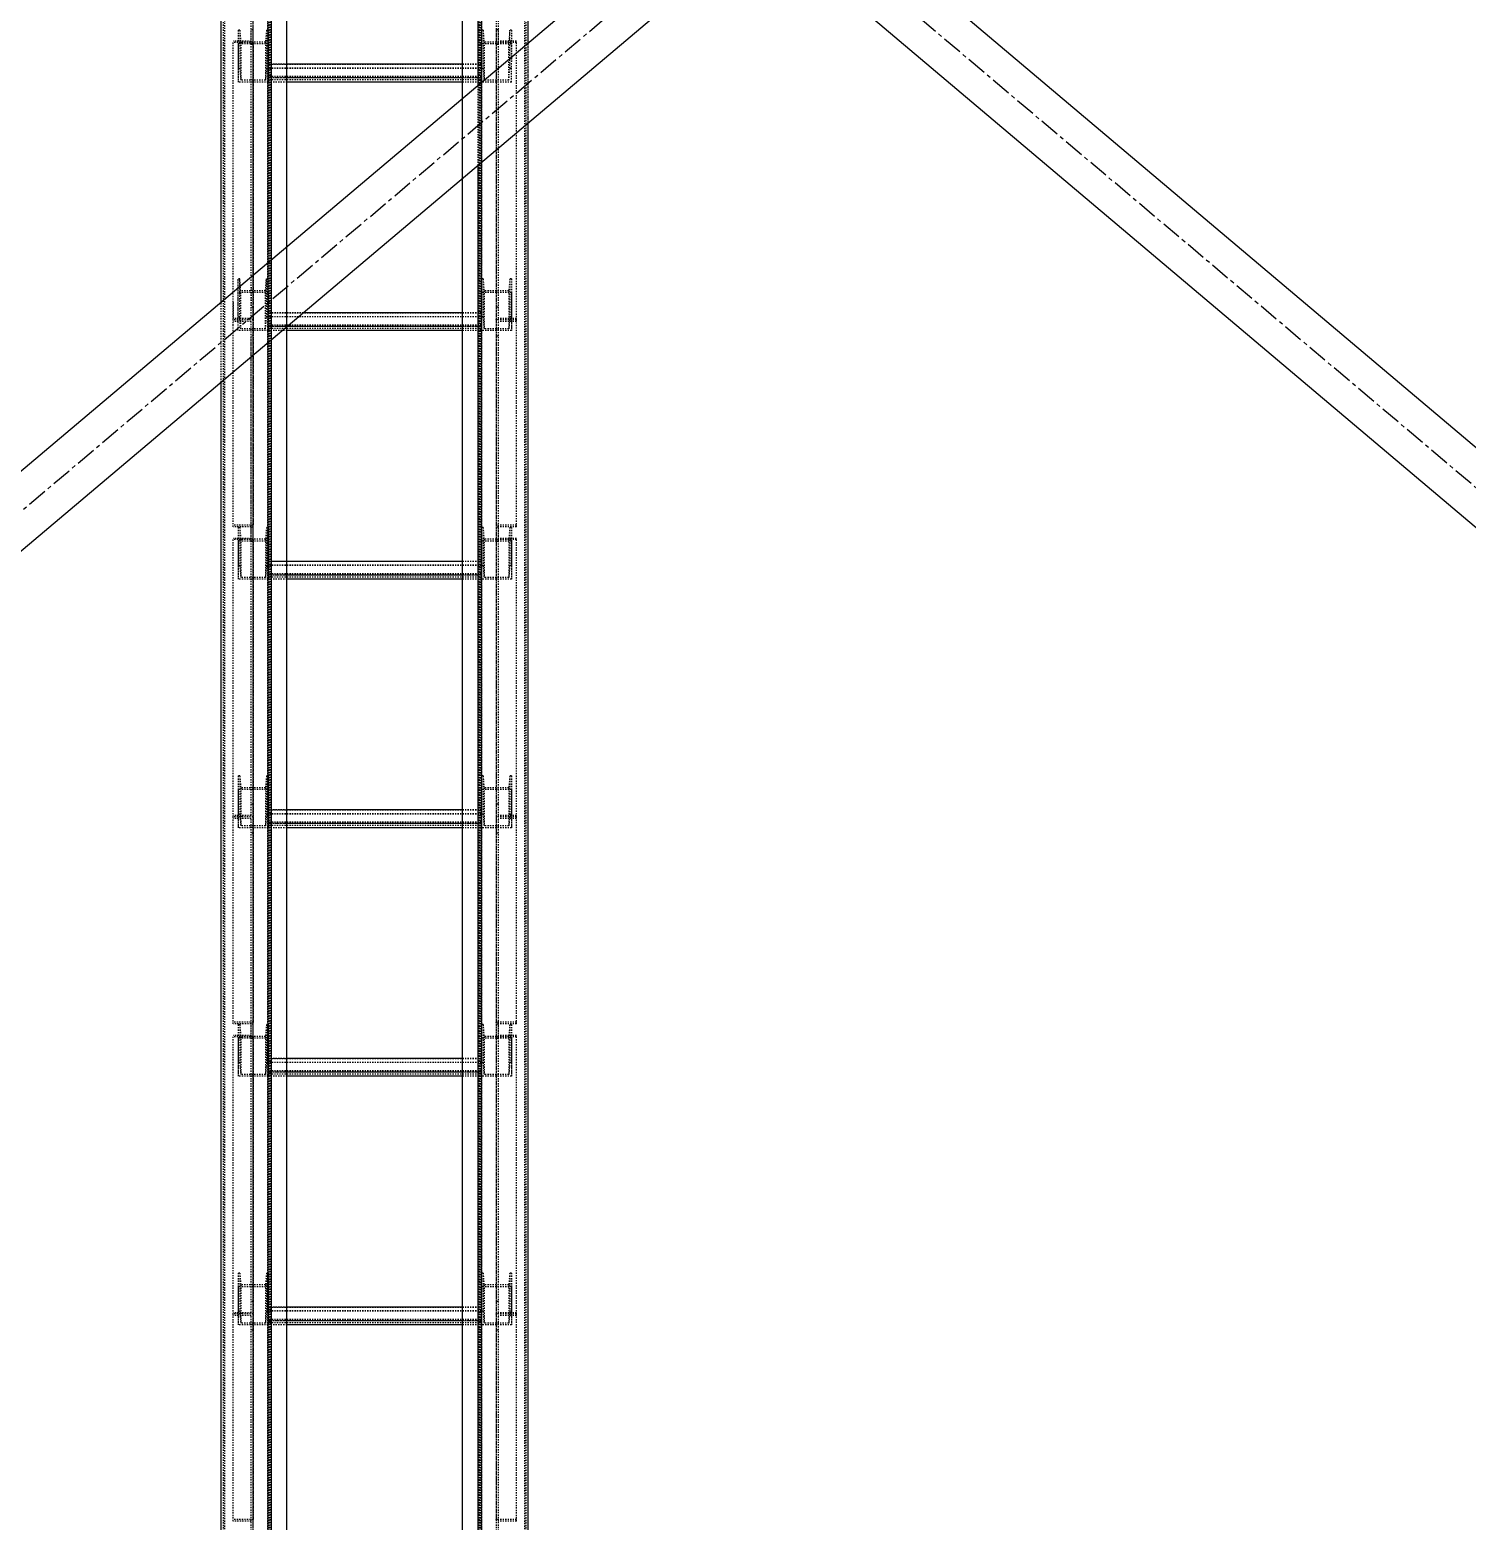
# Model space of a CAD drawing. Header units: millimetres. Extents: x 5143 to 30813, y 232 to 21408.
# Drawn here: x 8940 to 9513, y 15908 to 16503 of the extents above; entities that cross this region are included whole.
import ezdxf

# ---------------------------------------------------------------- set-up
doc = ezdxf.new("R2010")
doc.units = ezdxf.units.MM
doc.header["$LTSCALE"] = 0.25
for name, pattern in [('CENTER', [50.8, 31.75, -6.35, 6.35, -6.35]), ('XKITLINE00', [0]), ('XKITLINE02', [4, 2, -2]), ('XKITLINE03', [6, 3, -1, 1, -1])]:
    doc.linetypes.add(name, pattern=pattern)

msp = doc.modelspace()

# ---------------------------------------------------------------- linework, layer by layer
at = {"color": 1, "linetype": 'XKITLINE03'}
for p, q in [((9028.63, 15747.93), (9028.63, 17391.46)), ((9034.61, 15740.27), (9034.61, 17380.27)), ((9119.61, 17380.27), (9119.61, 15740.27)), ((9028.63, 16497.62), (9028.63, 16387.14)), ((9034.63, 16497.05), (9034.63, 16481.86)), ((9119.61, 16481.86), (9119.61, 16497.05)), ((9125.61, 16387.14), (9125.61, 16497.62)), ((9119.61, 16483.49), (9034.63, 16483.49)), ((9034.63, 16397.98), (9034.63, 16382.78)), ((9119.61, 16382.78), (9119.61, 16397.98)), ((9028.63, 16387.14), (9028.63, 16305.23)), ((9119.61, 16384.41), (9034.63, 16384.41)), ((9125.61, 16305.23), (9125.61, 16387.14)), ((9028.63, 16299.47), (9028.63, 16188.98)), ((9034.63, 16298.9), (9034.63, 16283.71)), ((9119.61, 16283.71), (9119.61, 16298.9)), ((9125.61, 16188.98), (9125.61, 16299.47)), ((9119.61, 16285.34), (9034.63, 16285.34)), ((9034.63, 16199.82), (9034.63, 16184.63)), ((9119.61, 16184.63), (9119.61, 16199.82)), ((9028.63, 16188.98), (9028.63, 16107.08)), ((9125.61, 16107.08), (9125.61, 16188.98)), ((9119.61, 16186.26), (9034.63, 16186.26)), ((9028.63, 16101.32), (9028.63, 15990.83)), ((9034.63, 16100.75), (9034.63, 16085.56)), ((9119.61, 16085.56), (9119.61, 16100.75)), ((9125.61, 15990.83), (9125.61, 16101.32)), ((9119.61, 16087.18), (9034.63, 16087.18)), ((9034.63, 16001.67), (9034.63, 15986.48)), ((9119.61, 15986.48), (9119.61, 16001.67)), ((9028.63, 15990.83), (9028.63, 15908.93)), ((9119.61, 15988.11), (9034.63, 15988.11)), ((9125.61, 15908.93), (9125.61, 15990.83))]:
    msp.add_line(p, q, dxfattribs=at)
at = {"color": 3, "linetype": 'XKITLINE02'}
for p, q in [((9034.61, 15740.27), (9034.61, 17382.99)), ((9035.46, 15740.46), (9035.46, 17382.8)), ((9042.11, 15800.21), (9042.11, 17382.99)), ((9112.11, 15744.43), (9112.11, 17382.99)), ((9118.76, 15740.46), (9118.76, 17382.8)), ((9119.61, 15740.27), (9119.61, 17382.99)), ((9016.78, 15751.29), (9016.78, 17377.53)), ((9017.31, 15752.02), (9017.31, 17377.98)), ((9034.55, 15752.02), (9034.54, 17377.98)), ((9035.08, 15751.29), (9035.08, 17377.53)), ((9119.16, 15751.29), (9119.16, 17377.53)), ((9119.69, 15752.02), (9119.69, 17377.98)), ((9136.93, 15752.02), (9136.92, 17377.98)), ((9137.46, 15751.29), (9137.46, 17377.53)), ((9042.11, 15742.87), (9042.11, 17366.5)), ((9035.93, 15801.69), (9035.93, 17362.64)), ((9138.31, 15760.78), (9138.31, 17344.02)), ((9112.11, 15742.87), (9112.11, 17337.68)), ((9118.76, 17328.83), (9118.76, 15740.46)), ((9119.61, 17329.04), (9119.61, 15740.27)), ((9027.83, 16496.87), (9027.83, 16584.64)), ((9028.63, 16496.87), (9028.63, 16585.29)), ((9125.61, 16496.87), (9125.61, 16585.29)), ((9126.41, 16496.87), (9126.41, 16584.64)), ((9023.31, 16502.5), (9022.63, 16502.5)), ((9022.63, 16502.5), (9022.63, 16497.05)), ((9022.63, 16502.5), (9022.63, 16487.31)), ((9023.31, 16502.5), (9023.69, 16497.75)), ((9023.31, 16502.5), (9023.31, 16487.31)), ((9028.63, 16502.63), (9027.83, 16502.63)), ((9027.83, 16387.64), (9027.83, 16502.63)), ((9028.63, 16400.79), (9028.63, 16502.63)), ((9033.95, 16502.5), (9033.57, 16497.75)), ((9034.63, 16502.5), (9033.95, 16502.5)), ((9033.95, 16502.5), (9033.95, 16487.31)), ((9034.63, 16502.5), (9034.63, 16497.05)), ((9034.63, 16502.5), (9034.63, 16487.31)), ((9119.61, 16502.5), (9119.61, 16487.31)), ((9119.61, 16502.5), (9119.61, 16497.05)), ((9120.29, 16502.5), (9119.61, 16502.5)), ((9120.29, 16502.5), (9120.29, 16487.31)), ((9120.29, 16502.5), (9120.67, 16497.75)), ((9125.61, 16387.14), (9125.61, 16502.63)), ((9126.41, 16502.63), (9125.61, 16502.63)), ((9126.41, 16387.64), (9126.41, 16502.63)), ((9130.93, 16502.5), (9130.55, 16497.75)), ((9130.93, 16487.31), (9130.93, 16502.5)), ((9131.61, 16502.5), (9130.93, 16502.5)), ((9131.61, 16502.5), (9131.61, 16489.79)), ((9131.61, 16502.5), (9131.61, 16497.05)), ((9027.83, 16498.12), (9020.63, 16498.12)), ((9020.63, 16387.14), (9020.63, 16498.12)), ((9028.63, 16497.62), (9020.63, 16497.62)), ((9034.63, 16497.05), (9022.63, 16497.05)), ((9022.63, 16497.05), (9022.63, 16481.86)), ((9033.57, 16497.75), (9023.69, 16497.75)), ((9023.69, 16497.75), (9023.69, 16482.55)), ((9028.63, 16496.87), (9027.83, 16496.87)), ((9033.57, 16497.75), (9033.57, 16482.55)), ((9034.63, 16497.05), (9034.63, 16481.86)), ((9119.61, 16497.05), (9119.61, 16481.86)), ((9131.61, 16497.05), (9119.61, 16497.05)), ((9120.67, 16497.75), (9120.67, 16482.55)), ((9130.55, 16497.75), (9120.67, 16497.75)), ((9133.61, 16497.62), (9125.61, 16497.62)), ((9126.41, 16496.87), (9125.61, 16496.87)), ((9133.61, 16498.12), (9126.41, 16498.12)), ((9130.55, 16482.55), (9130.55, 16497.75)), ((9131.61, 16481.86), (9131.61, 16497.05)), ((9133.61, 16387.14), (9133.61, 16498.12)), ((9138.31, 16465.53), (9138.31, 16497.41)), ((9023.31, 16487.31), (9022.63, 16487.31)), ((9022.63, 16487.31), (9022.63, 16481.86)), ((9023.31, 16487.31), (9023.69, 16482.55)), ((9033.95, 16487.31), (9033.57, 16482.55)), ((9034.63, 16487.31), (9033.95, 16487.31)), ((9034.63, 16481.86), (9034.63, 16488.94)), ((9042.11, 16488.94), (9034.63, 16488.94)), ((9119.61, 16488.84), (9034.63, 16488.84)), ((9119.61, 16487.4), (9034.63, 16487.4)), ((9034.63, 16487.31), (9034.63, 16481.86)), ((9119.61, 16487.31), (9034.63, 16487.31)), ((9119.61, 16488.94), (9112.11, 16488.94)), ((9119.61, 16481.86), (9119.61, 16488.94)), ((9119.61, 16487.31), (9119.61, 16481.86)), ((9120.29, 16487.31), (9119.61, 16487.31)), ((9120.29, 16487.31), (9120.67, 16482.55)), ((9130.55, 16482.55), (9130.93, 16487.31)), ((9131.61, 16487.31), (9130.93, 16487.31)), ((9131.61, 16481.86), (9131.61, 16489.79)), ((9034.63, 16481.86), (9022.63, 16481.86)), ((9033.57, 16482.55), (9023.69, 16482.55)), ((9119.61, 16484.04), (9034.63, 16484.04)), ((9042.11, 16483.49), (9034.63, 16483.49)), ((9119.61, 16482.7), (9034.63, 16482.7)), ((9042.11, 16481.86), (9034.63, 16481.86)), ((9119.61, 16483.49), (9112.11, 16483.49)), ((9119.61, 16481.86), (9112.11, 16481.86)), ((9118.31, 16448.64), (9118.31, 16480.53)), ((9131.61, 16481.86), (9119.61, 16481.86)), ((9130.55, 16482.55), (9120.67, 16482.55)), ((9112.11, 16443.41), (9112.11, 16475.29)), ((9042.11, 16384.32), (9042.11, 16416.2)), ((9035.93, 16379.1), (9035.93, 16410.98)), ((9023.31, 16403.42), (9022.63, 16403.42)), ((9022.63, 16395.73), (9022.63, 16403.42)), ((9022.63, 16386.5), (9022.63, 16403.42)), ((9023.69, 16398.67), (9023.31, 16403.42)), ((9023.31, 16388.23), (9023.31, 16403.42)), ((9033.57, 16398.67), (9033.95, 16403.42)), ((9034.63, 16403.42), (9033.95, 16403.42)), ((9033.95, 16388.23), (9033.95, 16403.42)), ((9034.63, 16396.63), (9034.63, 16403.42)), ((9034.63, 16386.23), (9034.63, 16403.19)), ((9119.61, 16403.42), (9119.61, 16388.23)), ((9119.61, 16403.42), (9119.61, 16397.98)), ((9120.29, 16403.42), (9119.61, 16403.42)), ((9120.29, 16403.42), (9120.29, 16388.23)), ((9120.29, 16403.42), (9120.67, 16398.67)), ((9130.93, 16403.42), (9130.55, 16398.67)), ((9130.93, 16403.42), (9130.93, 16388.23)), ((9131.61, 16403.42), (9130.93, 16403.42)), ((9131.61, 16403.42), (9131.61, 16388.23)), ((9131.61, 16403.42), (9131.61, 16397.98)), ((9034.63, 16397.98), (9022.63, 16397.98)), ((9022.63, 16382.78), (9022.63, 16395.73)), ((9033.57, 16398.67), (9023.69, 16398.67)), ((9023.69, 16383.48), (9023.69, 16398.67)), ((9027.83, 16400.11), (9027.83, 16392.14)), ((9028.63, 16387.14), (9028.63, 16400.79)), ((9033.57, 16383.48), (9033.57, 16398.67)), ((9034.63, 16382.78), (9034.63, 16396.63)), ((9119.61, 16397.98), (9119.61, 16382.78)), ((9131.61, 16397.98), (9119.61, 16397.98)), ((9120.67, 16398.67), (9120.67, 16383.48)), ((9130.55, 16398.67), (9120.67, 16398.67)), ((9130.55, 16398.67), (9130.55, 16383.48)), ((9131.61, 16397.98), (9131.61, 16382.78)), ((9015.93, 16362.21), (9015.93, 16394.1)), ((9020.63, 16394.04), (9020.63, 16387.64)), ((9028.63, 16392.14), (9027.83, 16392.14)), ((9034.63, 16382.78), (9034.63, 16389.86)), ((9048.68, 16389.86), (9034.63, 16389.86)), ((9119.61, 16389.77), (9034.63, 16389.77)), ((9119.61, 16389.86), (9112.11, 16389.86)), ((9119.61, 16382.78), (9119.61, 16389.86)), ((9126.41, 16392.14), (9125.61, 16392.14)), ((9027.83, 16387.64), (9020.63, 16387.64)), ((9020.63, 16384.81), (9020.63, 16387.14)), ((9028.63, 16387.14), (9020.63, 16387.14)), ((9028.63, 16387.14), (9020.63, 16387.14)), ((9027.83, 16386.48), (9020.63, 16386.48)), ((9020.63, 16304.58), (9020.63, 16384.81)), ((9023.31, 16388.23), (9022.63, 16388.23)), ((9023.69, 16383.48), (9023.31, 16388.23)), ((9033.57, 16383.48), (9023.69, 16383.48)), ((9027.83, 16301.97), (9027.83, 16386.48)), ((9028.63, 16298.71), (9028.63, 16387.14)), ((9033.57, 16383.48), (9033.95, 16388.23)), ((9034.63, 16388.23), (9033.95, 16388.23)), ((9119.61, 16388.32), (9034.63, 16388.32)), ((9119.61, 16388.23), (9034.63, 16388.23)), ((9119.61, 16384.96), (9034.63, 16384.96)), ((9042.22, 16384.41), (9034.63, 16384.41)), ((9119.61, 16383.62), (9034.63, 16383.62)), ((9119.61, 16384.41), (9112.11, 16384.41)), ((9119.61, 16388.23), (9119.61, 16382.78)), ((9120.29, 16388.23), (9119.61, 16388.23)), ((9120.29, 16388.23), (9120.67, 16383.48)), ((9130.55, 16383.48), (9120.67, 16383.48)), ((9125.61, 16298.71), (9125.61, 16387.14)), ((9133.61, 16387.14), (9125.61, 16387.14)), ((9133.61, 16387.14), (9125.61, 16387.14)), ((9133.61, 16387.64), (9126.41, 16387.64)), ((9126.41, 16298.71), (9126.41, 16386.48)), ((9133.61, 16386.48), (9126.41, 16386.48)), ((9130.93, 16388.23), (9130.55, 16383.48)), ((9131.61, 16388.23), (9130.93, 16388.23)), ((9131.61, 16388.23), (9131.61, 16382.78)), ((9133.61, 16304.58), (9133.61, 16387.14)), ((9034.63, 16382.78), (9022.63, 16382.78)), ((9028.63, 16380.62), (9027.83, 16380.62)), ((9027.83, 16298.71), (9027.83, 16380.49)), ((9042.11, 16382.78), (9034.63, 16382.78)), ((9119.61, 16382.78), (9112.11, 16382.78)), ((9131.61, 16382.78), (9119.61, 16382.78)), ((9126.41, 16380.62), (9125.61, 16380.62)), ((9028.63, 16305.23), (9020.63, 16305.23)), ((9027.83, 16304.58), (9020.63, 16304.58)), ((9027.83, 16299.97), (9020.63, 16299.97)), ((9020.63, 16188.98), (9020.63, 16299.97)), ((9023.31, 16304.35), (9022.63, 16304.35)), ((9022.63, 16304.35), (9022.63, 16298.9)), ((9022.63, 16304.35), (9022.63, 16289.16)), ((9023.31, 16304.35), (9023.69, 16299.59)), ((9023.31, 16304.35), (9023.31, 16289.16)), ((9028.63, 16304.48), (9027.83, 16304.48)), ((9027.83, 16189.48), (9027.83, 16304.48)), ((9028.63, 16188.98), (9028.63, 16304.48)), ((9033.95, 16304.35), (9033.57, 16299.59)), ((9034.63, 16304.35), (9033.95, 16304.35)), ((9033.95, 16304.35), (9033.95, 16289.16)), ((9034.63, 16304.35), (9034.63, 16298.9)), ((9034.63, 16304.35), (9034.63, 16289.16)), ((9119.61, 16304.35), (9119.61, 16289.16)), ((9119.61, 16304.35), (9119.61, 16298.9)), ((9120.29, 16304.35), (9119.61, 16304.35)), ((9120.29, 16304.35), (9120.29, 16289.16)), ((9120.29, 16304.35), (9120.67, 16299.59)), ((9133.61, 16305.23), (9125.61, 16305.23)), ((9125.61, 16188.98), (9125.61, 16304.48)), ((9126.41, 16304.48), (9125.61, 16304.48)), ((9133.61, 16304.58), (9126.41, 16304.58)), ((9126.41, 16189.48), (9126.41, 16304.48)), ((9133.61, 16299.97), (9126.41, 16299.97)), ((9130.93, 16304.35), (9130.55, 16299.59)), ((9130.93, 16304.35), (9130.93, 16289.16)), ((9131.61, 16304.35), (9130.93, 16304.35)), ((9131.61, 16304.35), (9131.61, 16289.16)), ((9131.61, 16304.35), (9131.61, 16298.9)), ((9133.61, 16188.98), (9133.61, 16299.97)), ((9028.63, 16299.47), (9020.63, 16299.47)), ((9034.63, 16298.9), (9022.63, 16298.9)), ((9022.63, 16298.9), (9022.63, 16283.71)), ((9033.57, 16299.59), (9023.69, 16299.59)), ((9023.69, 16299.59), (9023.69, 16284.4)), ((9028.63, 16298.71), (9027.83, 16298.71)), ((9033.57, 16299.59), (9033.57, 16284.4)), ((9034.63, 16298.9), (9034.63, 16283.71)), ((9119.61, 16298.9), (9119.61, 16283.71)), ((9131.61, 16298.9), (9119.61, 16298.9)), ((9120.67, 16299.59), (9120.67, 16284.4)), ((9130.55, 16299.59), (9120.67, 16299.59)), ((9133.61, 16299.47), (9125.61, 16299.47)), ((9126.41, 16298.71), (9125.61, 16298.71)), ((9130.55, 16299.59), (9130.55, 16284.4)), ((9131.61, 16298.9), (9131.61, 16283.71)), ((9023.31, 16289.16), (9022.63, 16289.16)), ((9022.63, 16289.16), (9022.63, 16283.71)), ((9023.31, 16289.16), (9023.69, 16284.4)), ((9033.95, 16289.16), (9033.57, 16284.4)), ((9034.63, 16289.16), (9033.95, 16289.16)), ((9034.63, 16283.71), (9034.63, 16290.78)), ((9042.11, 16290.78), (9034.63, 16290.78)), ((9119.61, 16290.69), (9034.63, 16290.69)), ((9119.61, 16289.25), (9034.63, 16289.25)), ((9034.63, 16289.16), (9034.63, 16283.71)), ((9119.61, 16289.16), (9034.63, 16289.16)), ((9119.61, 16290.78), (9112.11, 16290.78)), ((9119.61, 16283.71), (9119.61, 16290.78)), ((9119.61, 16289.16), (9119.61, 16283.71)), ((9120.29, 16289.16), (9119.61, 16289.16)), ((9120.29, 16289.16), (9120.67, 16284.4)), ((9130.93, 16289.16), (9130.55, 16284.4)), ((9131.61, 16289.16), (9130.93, 16289.16)), ((9131.61, 16289.16), (9131.61, 16283.71)), ((9034.63, 16283.71), (9022.63, 16283.71)), ((9033.57, 16284.4), (9023.69, 16284.4)), ((9119.61, 16285.88), (9034.63, 16285.88)), ((9042.11, 16285.34), (9034.63, 16285.34)), ((9119.61, 16284.55), (9034.63, 16284.55)), ((9042.11, 16283.71), (9034.63, 16283.71)), ((9119.61, 16285.34), (9112.11, 16285.34)), ((9119.61, 16283.71), (9112.11, 16283.71)), ((9131.61, 16283.71), (9119.61, 16283.71)), ((9130.55, 16284.4), (9120.67, 16284.4)), ((9023.31, 16205.27), (9022.63, 16205.27)), ((9022.63, 16205.27), (9022.63, 16199.82)), ((9022.63, 16205.27), (9022.63, 16190.08)), ((9023.31, 16205.27), (9023.69, 16200.52)), ((9023.31, 16205.27), (9023.31, 16190.08)), ((9033.95, 16205.27), (9033.57, 16200.52)), ((9034.63, 16205.27), (9033.95, 16205.27)), ((9033.95, 16205.27), (9033.95, 16190.08)), ((9034.63, 16205.27), (9034.63, 16199.82)), ((9034.63, 16205.27), (9034.63, 16190.08)), ((9119.61, 16205.27), (9119.61, 16190.08)), ((9119.61, 16205.27), (9119.61, 16199.82)), ((9120.29, 16205.27), (9119.61, 16205.27)), ((9120.29, 16205.27), (9120.29, 16190.08)), ((9120.29, 16205.27), (9120.67, 16200.52)), ((9130.93, 16205.27), (9130.55, 16200.52)), ((9130.93, 16205.27), (9130.93, 16190.08)), ((9131.61, 16205.27), (9130.93, 16205.27)), ((9131.61, 16205.27), (9131.61, 16190.08)), ((9131.61, 16205.27), (9131.61, 16199.82)), ((9034.63, 16199.82), (9022.63, 16199.82)), ((9022.63, 16199.82), (9022.63, 16184.63)), ((9033.57, 16200.52), (9023.69, 16200.52)), ((9023.69, 16200.52), (9023.69, 16185.33)), ((9033.57, 16200.52), (9033.57, 16185.33)), ((9034.63, 16199.82), (9034.63, 16184.63)), ((9119.61, 16199.82), (9119.61, 16184.63)), ((9131.61, 16199.82), (9119.61, 16199.82)), ((9120.67, 16200.52), (9120.67, 16185.33)), ((9130.55, 16200.52), (9120.67, 16200.52)), ((9130.55, 16200.52), (9130.55, 16185.33)), ((9131.61, 16199.82), (9131.61, 16184.63)), ((9028.63, 16193.99), (9027.83, 16193.99)), ((9126.41, 16193.99), (9125.61, 16193.99)), ((9027.83, 16189.48), (9020.63, 16189.48)), ((9020.63, 16106.43), (9020.63, 16188.98)), ((9028.63, 16188.98), (9020.63, 16188.98)), ((9028.63, 16188.98), (9020.63, 16188.98)), ((9027.83, 16188.33), (9020.63, 16188.33)), ((9023.31, 16190.08), (9022.63, 16190.08)), ((9022.63, 16190.08), (9022.63, 16184.63)), ((9023.31, 16190.08), (9023.69, 16185.33)), ((9027.83, 16100.56), (9027.83, 16188.33)), ((9028.63, 16100.56), (9028.63, 16188.98)), ((9033.95, 16190.08), (9033.57, 16185.33)), ((9034.63, 16190.08), (9033.95, 16190.08)), ((9034.63, 16184.63), (9034.63, 16191.71)), ((9042.11, 16191.71), (9034.63, 16191.71)), ((9119.61, 16191.62), (9034.63, 16191.62)), ((9119.61, 16190.17), (9034.63, 16190.17)), ((9034.63, 16190.08), (9034.63, 16184.63)), ((9119.61, 16190.08), (9034.63, 16190.08)), ((9119.61, 16191.71), (9112.11, 16191.71)), ((9119.61, 16184.63), (9119.61, 16191.71)), ((9119.61, 16190.08), (9119.61, 16184.63)), ((9120.29, 16190.08), (9119.61, 16190.08)), ((9120.29, 16190.08), (9120.67, 16185.33)), ((9125.61, 16100.56), (9125.61, 16188.98)), ((9133.61, 16188.98), (9125.61, 16188.98)), ((9133.61, 16188.98), (9125.61, 16188.98)), ((9133.61, 16189.48), (9126.41, 16189.48)), ((9126.41, 16100.56), (9126.41, 16188.33)), ((9133.61, 16188.33), (9126.41, 16188.33)), ((9130.93, 16190.08), (9130.55, 16185.33)), ((9131.61, 16190.08), (9130.93, 16190.08)), ((9131.61, 16190.08), (9131.61, 16184.63)), ((9133.61, 16106.43), (9133.61, 16188.98)), ((9034.63, 16184.63), (9022.63, 16184.63)), ((9033.57, 16185.33), (9023.69, 16185.33)), ((9028.63, 16182.47), (9027.83, 16182.47)), ((9119.61, 16186.81), (9034.63, 16186.81)), ((9042.11, 16186.26), (9034.63, 16186.26)), ((9119.61, 16185.47), (9034.63, 16185.47)), ((9042.11, 16184.63), (9034.63, 16184.63)), ((9119.61, 16186.26), (9112.11, 16186.26)), ((9119.61, 16184.63), (9112.11, 16184.63)), ((9131.61, 16184.63), (9119.61, 16184.63)), ((9130.55, 16185.33), (9120.67, 16185.33)), ((9126.41, 16182.47), (9125.61, 16182.47)), ((9028.63, 16107.08), (9020.63, 16107.08)), ((9027.83, 16106.43), (9020.63, 16106.43)), ((9023.31, 16106.2), (9022.63, 16106.2)), ((9022.63, 16106.2), (9022.63, 16100.75)), ((9022.63, 16106.2), (9022.63, 16091)), ((9023.31, 16106.2), (9023.69, 16101.44)), ((9023.31, 16106.2), (9023.31, 16091)), ((9028.63, 16106.32), (9027.83, 16106.32)), ((9027.83, 15991.33), (9027.83, 16106.32)), ((9028.63, 15990.83), (9028.63, 16106.32)), ((9033.95, 16106.2), (9033.57, 16101.44)), ((9034.63, 16106.2), (9033.95, 16106.2)), ((9033.95, 16106.2), (9033.95, 16091)), ((9034.63, 16106.2), (9034.63, 16100.75)), ((9034.63, 16106.2), (9034.63, 16091)), ((9119.61, 16106.2), (9119.61, 16091)), ((9119.61, 16106.2), (9119.61, 16100.75)), ((9120.29, 16106.2), (9119.61, 16106.2)), ((9120.29, 16106.2), (9120.29, 16091)), ((9120.29, 16106.2), (9120.67, 16101.44)), ((9133.61, 16107.08), (9125.61, 16107.08)), ((9125.61, 15990.83), (9125.61, 16106.32)), ((9126.41, 16106.32), (9125.61, 16106.32)), ((9133.61, 16106.43), (9126.41, 16106.43)), ((9126.41, 15991.33), (9126.41, 16106.32)), ((9130.93, 16106.2), (9130.55, 16101.44)), ((9130.93, 16106.2), (9130.93, 16091)), ((9131.61, 16106.2), (9130.93, 16106.2)), ((9131.61, 16106.2), (9131.61, 16091)), ((9131.61, 16106.2), (9131.61, 16100.75)), ((9027.83, 16101.82), (9020.63, 16101.82)), ((9020.63, 15990.83), (9020.63, 16101.82)), ((9028.63, 16101.32), (9020.63, 16101.32)), ((9034.63, 16100.75), (9022.63, 16100.75)), ((9022.63, 16100.75), (9022.63, 16085.56)), ((9033.57, 16101.44), (9023.69, 16101.44)), ((9023.69, 16101.44), (9023.69, 16086.25)), ((9028.63, 16100.56), (9027.83, 16100.56)), ((9033.57, 16101.44), (9033.57, 16086.25)), ((9034.63, 16100.75), (9034.63, 16085.56)), ((9119.61, 16100.75), (9119.61, 16085.56)), ((9131.61, 16100.75), (9119.61, 16100.75)), ((9120.67, 16101.44), (9120.67, 16086.25)), ((9130.55, 16101.44), (9120.67, 16101.44)), ((9133.61, 16101.32), (9125.61, 16101.32)), ((9126.41, 16100.56), (9125.61, 16100.56)), ((9133.61, 16101.82), (9126.41, 16101.82)), ((9130.55, 16101.44), (9130.55, 16086.25)), ((9131.61, 16100.75), (9131.61, 16085.56)), ((9133.61, 15990.83), (9133.61, 16101.82)), ((9034.63, 16085.56), (9034.63, 16092.63)), ((9042.11, 16092.63), (9034.63, 16092.63)), ((9119.61, 16092.54), (9034.63, 16092.54)), ((9119.61, 16092.63), (9112.11, 16092.63)), ((9119.61, 16085.56), (9119.61, 16092.63)), ((9023.31, 16091), (9022.63, 16091)), ((9022.63, 16091), (9022.63, 16085.56)), ((9023.31, 16091), (9023.69, 16086.25)), ((9033.57, 16086.25), (9023.69, 16086.25)), ((9033.95, 16091), (9033.57, 16086.25)), ((9034.63, 16091), (9033.95, 16091)), ((9119.61, 16091.1), (9034.63, 16091.1)), ((9119.61, 16091), (9034.63, 16091)), ((9034.63, 16091), (9034.63, 16085.56)), ((9119.61, 16087.73), (9034.63, 16087.73)), ((9042.11, 16087.18), (9034.63, 16087.18)), ((9119.61, 16086.39), (9034.63, 16086.39)), ((9119.61, 16087.18), (9112.11, 16087.18)), ((9119.61, 16091), (9119.61, 16085.56)), ((9120.29, 16091), (9119.61, 16091)), ((9120.29, 16091), (9120.67, 16086.25)), ((9130.55, 16086.25), (9120.67, 16086.25)), ((9130.93, 16091), (9130.55, 16086.25)), ((9131.61, 16091), (9130.93, 16091)), ((9131.61, 16091), (9131.61, 16085.56)), ((9034.63, 16085.56), (9022.63, 16085.56)), ((9042.11, 16085.56), (9034.63, 16085.56)), ((9119.61, 16085.56), (9112.11, 16085.56)), ((9131.61, 16085.56), (9119.61, 16085.56)), ((9023.31, 16007.12), (9022.63, 16007.12)), ((9022.63, 16007.12), (9022.63, 16001.67)), ((9022.63, 16007.12), (9022.63, 15991.93)), ((9023.31, 16007.12), (9023.69, 16002.37)), ((9023.31, 16007.12), (9023.31, 15991.93)), ((9033.95, 16007.12), (9033.57, 16002.37)), ((9034.63, 16007.12), (9033.95, 16007.12)), ((9033.95, 16007.12), (9033.95, 15991.93)), ((9034.63, 16007.12), (9034.63, 16001.67)), ((9034.63, 16007.12), (9034.63, 15991.93)), ((9119.61, 16007.12), (9119.61, 15991.93)), ((9119.61, 16007.12), (9119.61, 16001.67)), ((9120.29, 16007.12), (9119.61, 16007.12)), ((9120.29, 16007.12), (9120.29, 15991.93)), ((9120.29, 16007.12), (9120.67, 16002.37)), ((9130.93, 16007.12), (9130.55, 16002.37)), ((9130.93, 16007.12), (9130.93, 15991.93)), ((9131.61, 16007.12), (9130.93, 16007.12)), ((9131.61, 16007.12), (9131.61, 15991.93)), ((9131.61, 16007.12), (9131.61, 16001.67)), ((9034.63, 16001.67), (9022.63, 16001.67)), ((9022.63, 16001.67), (9022.63, 15986.48)), ((9033.57, 16002.37), (9023.69, 16002.37)), ((9023.69, 16002.37), (9023.69, 15987.17)), ((9033.57, 16002.37), (9033.57, 15987.17)), ((9034.63, 16001.67), (9034.63, 15986.48)), ((9119.61, 16001.67), (9119.61, 15986.48)), ((9131.61, 16001.67), (9119.61, 16001.67)), ((9120.67, 16002.37), (9120.67, 15987.17)), ((9130.55, 16002.37), (9120.67, 16002.37)), ((9130.55, 16002.37), (9130.55, 15987.17)), ((9131.61, 16001.67), (9131.61, 15986.48)), ((9027.83, 15991.33), (9020.63, 15991.33)), ((9023.31, 15991.93), (9022.63, 15991.93)), ((9022.63, 15991.93), (9022.63, 15986.48)), ((9023.31, 15991.93), (9023.69, 15987.17)), ((9028.63, 15995.84), (9027.83, 15995.84)), ((9033.95, 15991.93), (9033.57, 15987.17)), ((9034.63, 15991.93), (9033.95, 15991.93)), ((9034.63, 15986.48), (9034.63, 15993.56)), ((9042.11, 15993.56), (9034.63, 15993.56)), ((9119.61, 15993.46), (9034.63, 15993.46)), ((9119.61, 15992.02), (9034.63, 15992.02)), ((9034.63, 15991.93), (9034.63, 15986.48)), ((9119.61, 15991.93), (9034.63, 15991.93)), ((9119.61, 15993.56), (9112.11, 15993.56)), ((9119.61, 15986.48), (9119.61, 15993.56)), ((9119.61, 15991.93), (9119.61, 15986.48)), ((9120.29, 15991.93), (9119.61, 15991.93)), ((9120.29, 15991.93), (9120.67, 15987.17)), ((9126.41, 15995.84), (9125.61, 15995.84)), ((9133.61, 15991.33), (9126.41, 15991.33)), ((9130.93, 15991.93), (9130.55, 15987.17)), ((9131.61, 15991.93), (9130.93, 15991.93)), ((9131.61, 15991.93), (9131.61, 15986.48)), ((9028.63, 15990.83), (9020.63, 15990.83)), ((9020.63, 15908.27), (9020.63, 15990.83)), ((9028.63, 15990.83), (9020.63, 15990.83)), ((9027.83, 15990.18), (9020.63, 15990.18)), ((9034.63, 15986.48), (9022.63, 15986.48)), ((9033.57, 15987.17), (9023.69, 15987.17)), ((9027.83, 15902.41), (9027.83, 15990.18)), ((9028.63, 15902.41), (9028.63, 15990.83)), ((9119.61, 15988.66), (9034.63, 15988.66)), ((9042.11, 15988.11), (9034.63, 15988.11)), ((9119.61, 15987.32), (9034.63, 15987.32)), ((9042.11, 15986.48), (9034.63, 15986.48)), ((9119.61, 15988.11), (9112.11, 15988.11)), ((9119.61, 15986.48), (9112.11, 15986.48)), ((9131.61, 15986.48), (9119.61, 15986.48)), ((9130.55, 15987.17), (9120.67, 15987.17)), ((9133.61, 15990.83), (9125.61, 15990.83)), ((9125.61, 15902.41), (9125.61, 15990.83)), ((9133.61, 15990.83), (9125.61, 15990.83)), ((9126.41, 15902.41), (9126.41, 15990.18)), ((9133.61, 15990.18), (9126.41, 15990.18)), ((9133.61, 15908.27), (9133.61, 15990.83)), ((9028.63, 15984.32), (9027.83, 15984.32)), ((9126.41, 15984.32), (9125.61, 15984.32)), ((9028.63, 15908.93), (9020.63, 15908.93)), ((9027.83, 15908.27), (9020.63, 15908.27)), ((9133.61, 15908.93), (9125.61, 15908.93)), ((9133.61, 15908.27), (9126.41, 15908.27))]:
    msp.add_line(p, q, dxfattribs=at)
at = {"color": 8, "linetype": 'CENTER'}
for p, q in [((8366.94, 15830.27), (10096.38, 17290.27)), ((10096.38, 15830.27), (8366.94, 17290.27))]:
    msp.add_line(p, q, dxfattribs=at)
at = {"color": 7, "linetype": 'XKITLINE00'}
for p, q in [((9015.93, 16394.1), (9015.93, 16726.45)), ((9035.93, 16410.98), (9035.93, 16709.57)), ((9042.11, 16416.2), (9042.11, 16704.35)), ((9112.11, 16475.29), (9112.11, 16645.26)), ((9118.31, 16480.53), (9118.31, 16640.02)), ((9138.31, 16497.41), (9138.31, 16623.14)), ((9112.11, 16488.94), (9042.11, 16488.94)), ((9112.11, 16483.49), (9042.11, 16483.49)), ((9112.11, 16481.86), (9042.11, 16481.86)), ((9138.31, 15850.57), (9138.31, 16465.53)), ((9118.31, 15850.57), (9118.31, 16448.64)), ((9112.11, 15850.57), (9112.11, 16443.41)), ((9112.11, 16389.86), (9048.68, 16389.86)), ((9042.11, 15850.57), (9042.11, 16384.32)), ((9112.11, 16384.41), (9042.22, 16384.41)), ((9035.93, 15850.57), (9035.93, 16379.1)), ((9112.11, 16382.78), (9042.11, 16382.78)), ((9015.93, 15850.57), (9015.93, 16362.21)), ((9112.11, 16290.78), (9042.11, 16290.78)), ((9112.11, 16285.34), (9042.11, 16285.34)), ((9112.11, 16283.71), (9042.11, 16283.71)), ((9112.11, 16191.71), (9042.11, 16191.71)), ((9112.11, 16186.26), (9042.11, 16186.26)), ((9112.11, 16184.63), (9042.11, 16184.63)), ((9112.11, 16092.63), (9042.11, 16092.63)), ((9112.11, 16087.18), (9042.11, 16087.18)), ((9112.11, 16085.56), (9042.11, 16085.56)), ((9112.11, 15993.56), (9042.11, 15993.56)), ((9112.11, 15988.11), (9042.11, 15988.11)), ((9112.11, 15986.48), (9042.11, 15986.48))]:
    msp.add_line(p, q, dxfattribs=at)
at = {"color": 8, "linetype": 'XKITLINE00'}
for p, q in [((10084.2, 15856.5), (9245.87, 16564.22)), ((9212.78, 16560.27), (8377.99, 15855.55)), ((10053.45, 15850.57), (9225.19, 16549.79)), ((9231.66, 16544.33), (8409.87, 15850.57))]:
    msp.add_line(p, q, dxfattribs=at)
at = {"color": 1, "linetype": 'XKITLINE00'}
for centre in [(9028.63, 16497.62), (9034.63, 16497.05), (9119.61, 16497.05), (9125.61, 16497.62), (9034.63, 16483.49), (9034.63, 16481.86), (9119.61, 16483.49), (9119.61, 16481.86), (9034.63, 16397.98), (9119.61, 16397.98), (9028.63, 16387.14), (9028.63, 16387.14), (9034.63, 16384.41), (9119.61, 16384.41), (9125.61, 16387.14), (9125.61, 16387.14), (9034.63, 16382.78), (9119.61, 16382.78), (9028.63, 16305.23), (9125.61, 16305.23), (9028.63, 16299.47), (9034.63, 16298.9), (9119.61, 16298.9), (9125.61, 16299.47), (9034.63, 16285.34), (9034.63, 16283.71), (9119.61, 16285.34), (9119.61, 16283.71), (9034.63, 16199.82), (9119.61, 16199.82), (9028.63, 16188.98), (9028.63, 16188.98), (9125.61, 16188.98), (9125.61, 16188.98), (9034.63, 16186.26), (9034.63, 16184.63), (9119.61, 16186.26), (9119.61, 16184.63), (9028.63, 16107.08), (9125.61, 16107.08), (9028.63, 16101.32), (9034.63, 16100.75), (9119.61, 16100.75), (9125.61, 16101.32), (9034.63, 16087.18), (9119.61, 16087.18), (9034.63, 16085.56), (9119.61, 16085.56), (9034.63, 16001.67), (9119.61, 16001.67), (9028.63, 15990.83), (9028.63, 15990.83), (9125.61, 15990.83), (9125.61, 15990.83), (9034.63, 15988.11), (9034.63, 15986.48), (9119.61, 15988.11), (9119.61, 15986.48), (9028.63, 15908.93), (9125.61, 15908.93)]:
    msp.add_circle(centre, 0.05, dxfattribs=at)

doc.saveas('drawing.dxf')
